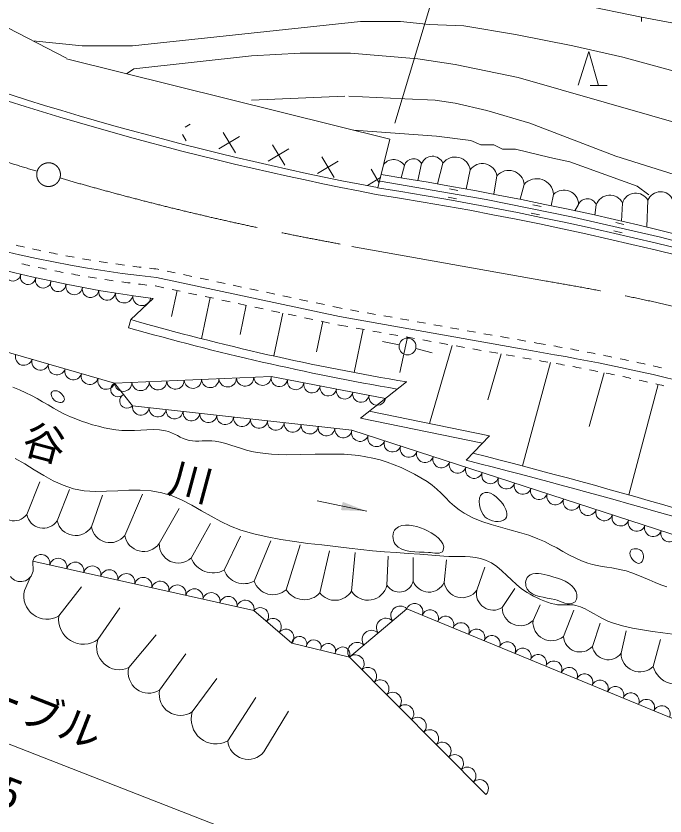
# Model space of a CAD drawing. Units: millimetres, scale not verified. Extents: x 40000 to 680000, y 20000 to 380000.
# Drawn here: x 433889 to 472196, y 238619 to 285876 of the extents above; entities that cross this region are included whole.
import ezdxf
from ezdxf.enums import TextEntityAlignment as Align

# ---------------------------------------------------------------- set-up
doc = ezdxf.new("R2010")
doc.units = ezdxf.units.MM
doc.header["$LTSCALE"] = 1000
doc.linetypes.add('CHAIN', pattern=[18.5, 12, -1.5, 3.5, -1.5])
for name, color, linetype, lineweight in [('M-BGD', 7, 'Continuous', 13), ('M-BMK', 2, 'CHAIN', 13), ('M-STR-HTXT', 7, 'Continuous', 13)]:
    doc.layers.add(name, color=color, linetype=linetype, lineweight=lineweight)
doc.styles.add('ＭＳ ゴシック', font='')
doc.styles.get('ＭＳ ゴシック').set_extended_font_data('MS Gothic')

# ---------------------------------------------------------------- blocks, each defined once
blk = doc.blocks.new('filled_arrow')
at = {"color": 0, "linetype": 'Continuous', "lineweight": -2}
blk.add_solid([(7.5, 1.25), (0, 0), (7.5, -1.25)], dxfattribs=at)
blk = doc.blocks.new('針葉樹林')
at = {"color": 7, "linetype": 'Continuous', "lineweight": 13}
for p, q in [((-0.6, 0), (0, 2)), ((0, 2), (0.6, 0)), ((0.1, 0), (1.1, 0))]:
    blk.add_line(p, q, dxfattribs=at)

msp = doc.modelspace()

# ---------------------------------------------------------------- linework, layer by layer
at = {"layer": 'M-BGD'}
for p, q in [((436862, 283381), (381238, 312223)), ((470815, 285807), (470815, 285553)), ((436864, 283351), (455963, 278597)), ((453289, 281150), (447786, 280896)), ((453543, 281150), (455152, 281065)), ((455152, 281065), (456845, 280981)), ((444169, 279480), (443870, 279300)), ((443709, 278873), (443927, 278510)), ((446110, 278997), (446839, 277785)), ((447080, 278755), (445868, 278027)), ((455250, 275730), (455963, 278597)), ((449991, 278031), (448779, 277302)), ((449021, 278272), (449750, 277060)), ((451932, 277548), (452661, 276336)), ((452902, 277306), (451690, 276577)), ((456815, 277051), (456616, 276321)), ((457833, 277158), (457607, 276157)), ((459091, 277185), (458768, 275958)), ((454843, 276823), (455323, 276025)), ((460698, 276783), (460458, 275656)), ((455400, 276332), (454629, 275869)), ((455382, 276114), (461645, 275028)), ((462277, 276435), (462086, 275351)), ((459477, 275658), (459969, 275572)), ((463884, 275927), (463638, 275048)), ((470561, 275816), (471239, 275308)), ((459391, 275165), (459884, 275080)), ((465624, 275338), (465485, 274671)), ((461645, 275028), (466686, 274008)), ((464396, 274726), (464886, 274627)), ((467097, 274749), (466879, 274375)), ((468141, 274722), (468046, 274120)), ((469694, 274829), (469620, 273764)), ((471193, 274990), (471118, 273413)), ((464297, 274236), (464787, 274137)), ((466686, 274008), (471931, 272806)), ((469289, 273668), (469776, 273556)), ((469177, 273181), (469665, 273069)), ((471931, 272806), (478750, 271027)), ((442269, 270918), (442313, 270909)), ((442802, 270804), (443291, 270700)), ((442190, 270423), (452975, 268125)), ((443780, 270596), (444269, 270492)), ((444758, 270388), (445247, 270283)), ((442111, 269929), (442121, 269927)), ((442121, 269927), (442610, 269823)), ((445736, 270179), (446225, 270075)), ((446714, 269971), (447203, 269867)), ((443395, 269656), (443075, 268131)), ((443099, 269719), (443588, 269614)), ((444077, 269510), (444566, 269406)), ((447692, 269762), (448181, 269658)), ((448670, 269554), (449159, 269450)), ((440674, 267942), (441992, 269179)), ((445348, 269239), (444839, 266813)), ((445055, 269302), (445544, 269198)), ((446033, 269093), (446522, 268989)), ((449648, 269345), (450137, 269241)), ((450626, 269137), (451115, 269033)), ((451604, 268929), (452093, 268824)), ((447011, 268885), (447500, 268781)), ((447482, 268785), (447120, 267061)), ((447989, 268677), (448478, 268572)), ((448967, 268468), (449456, 268364)), ((452582, 268720), (453071, 268616)), ((453071, 268616), (453144, 268603)), ((453636, 268515), (454129, 268427)), ((449637, 268325), (449105, 265792)), ((449945, 268260), (450434, 268156)), ((450923, 268051), (451412, 267947)), ((452975, 268125), (464381, 266091)), ((454621, 268340), (455113, 268252)), ((455605, 268164), (456098, 268076)), ((456590, 267988), (457082, 267901)), ((440674, 267942), (440537, 267461)), ((451991, 267824), (451623, 266043)), ((451901, 267843), (452390, 267739)), ((452879, 267635), (452975, 267617)), ((452975, 267617), (453467, 267530)), ((457574, 267813), (458066, 267725)), ((458559, 267637), (459051, 267549)), ((429976, 267015), (439701, 264179)), ((454378, 267367), (453843, 264817)), ((453959, 267442), (454452, 267354)), ((454944, 267266), (455436, 267178)), ((455928, 267091), (456421, 267003)), ((459543, 267462), (460035, 267374)), ((460528, 267286), (461020, 267198)), ((461512, 267110), (462004, 267022)), ((456508, 266447), (455527, 266639)), ((456993, 266901), (456553, 264818)), ((456913, 266915), (457405, 266827)), ((457897, 266739), (458389, 266652)), ((458882, 266564), (459374, 266476)), ((462496, 266935), (462989, 266847)), ((463481, 266759), (463973, 266671)), ((457484, 266230), (458454, 265987)), ((459630, 266411), (458288, 261796)), ((459866, 266388), (460358, 266300)), ((460851, 266213), (461343, 266125)), ((462519, 265915), (461730, 263207)), ((461835, 266037), (462327, 265949)), ((462819, 265861), (463312, 265773)), ((463804, 265686), (464296, 265598)), ((465434, 265404), (463782, 259297)), ((468610, 264804), (467721, 261623)), ((439701, 264179), (448953, 264575)), ((440759, 262857), (439701, 264179)), ((448953, 264575), (455694, 263284)), ((456930, 264259), (454215, 262118)), ((471798, 264110), (470060, 257586)), ((453711, 261403), (440759, 262857)), ((461828, 261073), (454729, 262523)), ((461423, 260645), (454215, 262118)), ((485430, 251095), (453711, 261403)), ((461828, 261073), (460468, 259635)), ((434525, 256428), (435302, 258356)), ((436319, 256053), (437042, 257900)), ((438354, 255705), (438997, 257579)), ((440309, 255196), (441353, 257633)), ((454593, 256622), (451658, 257240)), ((442343, 254714), (443522, 256776)), ((444218, 253857), (445369, 255892)), ((446172, 253135), (447136, 255143)), ((447939, 252492), (448930, 254875)), ((449840, 251983), (450670, 254634)), ((451822, 251796), (452384, 254286)), ((453696, 251903), (453910, 254179)), ((455784, 252251), (455865, 253965)), ((457337, 252492), (457337, 253884)), ((447928, 250753), (434877, 253678)), ((434877, 253678), (434897, 253091)), ((459158, 252412), (459292, 253750)), ((461086, 251956), (461568, 253322)), ((434388, 251940), (434744, 252745)), ((436423, 250440), (437762, 252154)), ((462585, 250939), (463335, 252064)), ((464406, 250163), (464834, 251100)), ((438725, 249048), (440011, 250922)), ((450175, 248837), (447928, 250753)), ((453567, 248000), (456960, 250863)), ((456960, 250863), (477929, 242185)), ((466200, 249225), (466816, 250778)), ((467913, 248636), (468369, 250002)), ((469600, 248235), (469895, 249547)), ((440546, 247388), (442153, 249316)), ((453567, 248000), (450175, 248837)), ((471501, 247458), (471930, 249038)), ((442367, 246049), (443920, 248191)), ((461629, 239894), (453567, 248000)), ((444295, 244764), (445741, 246745)), ((446383, 243050), (448043, 245621)), ((449971, 244818), (448525, 242408))]:
    msp.add_line(p, q, dxfattribs=at)
for points in [[(458962, 287754), (463534, 287331), (470815, 285807)], [(458285, 285383), (456591, 285553), (454221, 285553), (440759, 284113), (437795, 284113), (434888, 284404)], [(470815, 285807), (472593, 285468), (481991, 282589), (504089, 274969), (520175, 268148)], [(458285, 285383), (460317, 285299), (463365, 284791), (466751, 284113), (469715, 283436), (478435, 281065), (487579, 278356), (491813, 277001), (500025, 274292), (507137, 271498), (510185, 269889), (510693, 269466), (519160, 265402)], [(440409, 282469), (440843, 282759), (447786, 283521), (450665, 283690), (453628, 283690), (457607, 283351)], [(457607, 283351), (459809, 283013), (463534, 282251), (476488, 278525), (476657, 278356), (490627, 274038), (501803, 271244), (507476, 269297), (518567, 263793)], [(456845, 280981), (458623, 280896), (459809, 280727), (461671, 280303), (464211, 279541), (469291, 277594), (474117, 276070), (478943, 274800), (481060, 274123), (491897, 271498), (500703, 268873), (507899, 266164), (508915, 265910), (512217, 264386), (517934, 262208)], [(453830, 279128), (458708, 278779), (460740, 278525), (461333, 278271), (462095, 278271), (462603, 278017), (463365, 278017), (465397, 277509), (466582, 277255), (470561, 275816)], [(433705, 263958), (434090, 263792), (434472, 263620), (434806, 263456), (435134, 263278), (435457, 263089), (435778, 262897), (436100, 262707), (436425, 262524), (436756, 262354), (437096, 262201), (437420, 262072), (437747, 261951), (438078, 261837), (438412, 261733), (438749, 261639), (439088, 261555), (439429, 261484), (439773, 261425), (440139, 261388), (440508, 261382), (440878, 261395), (441249, 261416), (441620, 261436), (441989, 261442), (442355, 261424), (442718, 261371), (442899, 261323), (443074, 261256), (443245, 261177), (443415, 261092), (443584, 261006), (443755, 260927), (443930, 260859), (444111, 260809), (444298, 260779), (444488, 260766), (444680, 260765), (444872, 260771), (445064, 260778), (445256, 260781), (445447, 260775), (445637, 260755), (445953, 260695), (446265, 260616), (446574, 260522), (446882, 260423), (447190, 260322), (447499, 260229), (447811, 260148), (448127, 260086), (448975, 259992), (449831, 259960), (450691, 259966), (451553, 259987), (452412, 260000), (453268, 259983), (454116, 259912), (454954, 259765), (455378, 259655), (455797, 259523), (456210, 259372), (456617, 259202), (457016, 259016), (457408, 258815), (457792, 258600), (458167, 258372), (458459, 258165), (458731, 257932), (458991, 257682), (459245, 257423), (459499, 257166), (459762, 256920), (460038, 256695), (460336, 256498), (460848, 256238), (461381, 256023), (461929, 255842), (462486, 255682), (463047, 255530), (463607, 255374), (464160, 255201), (464700, 254999), (465075, 254831), (465441, 254645), (465803, 254450), (466164, 254251), (466525, 254055), (466891, 253868), (467263, 253699), (467646, 253553), (467920, 253471), (468199, 253408), (468482, 253356), (468766, 253312), (469051, 253270), (469335, 253224), (469617, 253168), (469895, 253098), (470245, 252984), (470590, 252853), (470931, 252710), (471270, 252563), (471610, 252417), (471952, 252279), (472299, 252156)], [(433848, 259735), (434412, 259415), (434969, 259074), (435525, 258736), (436091, 258421), (436674, 258153), (437282, 257951), (437921, 257834), (438571, 257791), (439229, 257798), (439891, 257830), (440552, 257862), (441210, 257870), (441861, 257830), (442502, 257717), (443113, 257524), (443701, 257269), (444274, 256972), (444838, 256650), (445401, 256324), (445970, 256013), (446552, 255734), (447153, 255509), (447932, 255288), (448720, 255106), (449516, 254956), (450318, 254831), (451124, 254724), (451932, 254627), (452739, 254534), (453545, 254438), (454241, 254358), (454939, 254290), (455637, 254231), (456336, 254179), (457036, 254129), (457735, 254080), (458435, 254028), (459133, 253969), (459445, 253951), (459760, 253945), (460077, 253944), (460392, 253939), (460705, 253924), (461014, 253891), (461316, 253830), (461610, 253735), (461954, 253565), (462271, 253350), (462570, 253102), (462857, 252835), (463142, 252561), (463431, 252294), (463732, 252045), (464052, 251828), (464246, 251716), (464443, 251609), (464644, 251508), (464847, 251413), (465054, 251327), (465264, 251249), (465476, 251181), (465692, 251125), (465844, 251099), (465999, 251089), (466155, 251089), (466312, 251094), (466469, 251099), (466624, 251098), (466779, 251086), (466930, 251058), (467216, 250966), (467491, 250847), (467759, 250707), (468023, 250557), (468286, 250404), (468552, 250258), (468824, 250127), (469105, 250021), (469684, 249855), (470271, 249720), (470864, 249610), (471461, 249518), (472061, 249436), (472661, 249357)]]:
    msp.add_lwpolyline(points, dxfattribs=at)
for points in [[(435996, 263658), (436024, 263692), (436062, 263718), (436108, 263734), (436158, 263742), (436210, 263743), (436263, 263738), (436312, 263726), (436357, 263710), (436436, 263666), (436515, 263609), (436589, 263541), (436655, 263464), (436705, 263383), (436736, 263300), (436742, 263219), (436718, 263142), (436678, 263095), (436623, 263065), (436556, 263050), (436483, 263049), (436406, 263060), (436331, 263080), (436262, 263108), (436202, 263142), (436146, 263187), (436092, 263244), (436045, 263309), (436007, 263379), (435980, 263452), (435967, 263524), (435972, 263594)], [(461432, 257673), (461578, 257733), (461736, 257733), (461900, 257683), (462065, 257593), (462225, 257474), (462374, 257338), (462507, 257194), (462619, 257054), (462684, 256956), (462745, 256846), (462798, 256729), (462837, 256607), (462859, 256487), (462859, 256372), (462832, 256267), (462774, 256177), (462657, 256086), (462515, 256030), (462355, 256007), (462186, 256014), (462017, 256048), (461855, 256106), (461709, 256184), (461587, 256280), (461469, 256423), (461368, 256598), (461290, 256794), (461240, 257000), (461224, 257202), (461247, 257390), (461315, 257551)], [(456299, 255583), (456466, 255703), (456659, 255775), (456872, 255805), (457097, 255801), (457327, 255768), (457555, 255713), (457773, 255640), (457975, 255558), (458179, 255460), (458395, 255341), (458608, 255204), (458805, 255050), (458968, 254882), (459084, 254703), (459136, 254515), (459110, 254319), (459056, 254233), (458973, 254180), (458867, 254152), (458746, 254145), (458615, 254151), (458481, 254165), (458352, 254180), (458233, 254190), (457973, 254199), (457700, 254205), (457425, 254218), (457153, 254246), (456895, 254298), (456656, 254382), (456446, 254507), (456273, 254680), (456213, 254780), (456169, 254893), (456144, 255017), (456136, 255144), (456147, 255269), (456177, 255388), (456228, 255495)], [(470152, 254268), (470203, 254332), (470277, 254376), (470368, 254401), (470469, 254406), (470572, 254395), (470670, 254367), (470756, 254324), (470823, 254268), (470874, 254186), (470907, 254086), (470922, 253975), (470919, 253861), (470897, 253753), (470857, 253659), (470798, 253587), (470719, 253545), (470605, 253542), (470487, 253586), (470375, 253666), (470274, 253773), (470195, 253897), (470142, 254027), (470126, 254154)], [(464115, 252771), (464243, 252862), (464390, 252916), (464551, 252939), (464721, 252937), (464896, 252916), (465072, 252882), (465243, 252840), (465405, 252797), (465629, 252735), (465858, 252664), (466086, 252580), (466306, 252481), (466510, 252363), (466690, 252224), (466840, 252060), (466953, 251868), (466980, 251788), (466995, 251701), (466999, 251609), (466989, 251518), (466967, 251430), (466932, 251349), (466885, 251279), (466824, 251224), (466700, 251164), (466566, 251146), (466424, 251158), (466277, 251195), (466128, 251246), (465978, 251303), (465831, 251359), (465689, 251404), (465471, 251454), (465243, 251495), (465011, 251537), (464783, 251587), (464567, 251652), (464371, 251741), (464200, 251863), (464064, 252023), (464020, 252109), (463989, 252205), (463973, 252307), (463971, 252412), (463984, 252514), (464012, 252611), (464055, 252698)]]:
    msp.add_lwpolyline(points, close=True, dxfattribs=at)
msp.add_circle((456999, 266351), 500, dxfattribs=at)
for centre, radius, start, end in [((489979, 458408), 185950, 248.71892, 259.22699), ((489979, 458408), 186350, 248.71634, 259.22897), ((449583, 339610), 69580, 236.90023, 263.90137), ((451827, 344137), 75601, 237.32724, 262.52498), ((457346, 276893), 554, 28.6289, 163.3891), ((458468, 276910), 682, 23.8387, 158.599), ((459811, 276650), 897, 8.5836, 143.3439), ((456177, 276622), 769, 33.9253, 138.8711), ((461415, 276280), 876, 10.1939, 144.9542), ((423257, 72341), 206690, 68.59569, 81.04116), ((462975, 275846), 913, 5.0486, 139.8089), ((464631, 275270), 995, 3.9209, 138.6812), ((423257, 72341), 205890, 68.59426, 81.06877), ((466238, 274736), 859, 0.8185, 135.5787), ((423257, 72341), 205490, 68.59355, 81.07056), ((467613, 274518), 566, 21.1511, 155.9113), ((468940, 274452), 843, 26.565, 161.3253), ((470477, 274597), 817, 28.7354, 163.4956), ((471935, 274696), 798, 23.6615, 158.4218), ((449583, 339610), 69080, 256.87281, 257.28752), ((449583, 339610), 69080, 257.70222, 258.11693), ((449583, 339610), 69080, 258.53164, 258.94634), ((449583, 339610), 69080, 259.36105, 259.77575), ((449583, 339610), 69080, 260.19046, 260.60517), ((449583, 339610), 69080, 261.01987, 261.43458), ((433714, 270677), 458, 158.5463, 353.751), ((449583, 339610), 70080, 257.33954, 257.74833), ((449583, 339610), 70080, 258.15712, 258.56591), ((449583, 339610), 70080, 258.97469, 259.38348), ((449583, 339610), 69080, 261.84928, 262.26399), ((449583, 339610), 69080, 262.6787, 263.0934), ((449583, 339610), 69080, 263.50811, 263.92281), ((434603, 270468), 458, 159.8083, 353.872), ((435492, 270260), 458, 159.6825, 355.3808), ((449583, 339610), 70080, 259.79227, 260.20106), ((449583, 339610), 70080, 260.60985, 261.01864), ((449583, 339610), 70080, 261.42742, 261.83621), ((436381, 270051), 458, 158.1607, 358.2852), ((437320, 269900), 493, 163.9872, 353.8984), ((438293, 269739), 493, 167.3515, 352.0277), ((449583, 339610), 70080, 262.245, 262.65379), ((449583, 339610), 70080, 263.06258, 263.47137), ((439266, 269578), 493, 169.2184, 351.6549), ((440277, 269451), 526, 173.9476, 348.4697), ((441316, 269292), 526, 174.1094, 349.9019), ((480705, 407337), 145030, 253.9773, 260.57231), ((482149, 412966), 151338, 254.04014, 260.20125), ((445039, 148875), 119301, 80.54296, 80.62854), ((445039, 148875), 119301, 80.30282, 80.54296), ((445039, 148875), 118801, 70.45955, 80.6301), ((445039, 148875), 119301, 79.82256, 80.06269), ((445039, 148875), 119301, 79.3423, 79.58243), ((434354, 265745), 506, 164.4805, 342.9991), ((435327, 265461), 506, 164.4805, 342.9991), ((445039, 148875), 119301, 78.86204, 79.10217), ((445039, 148875), 119301, 78.38177, 78.6219), ((445039, 148875), 119301, 77.90151, 78.14164), ((436299, 265178), 506, 164.4805, 342.9991), ((445039, 148875), 118301, 80.14815, 80.39031), ((445039, 148875), 118301, 79.66382, 79.90598), ((445039, 148875), 118301, 79.1795, 79.42166), ((445039, 148875), 119301, 77.42125, 77.66138), ((445039, 148875), 119301, 76.94098, 77.18111), ((437272, 264894), 506, 164.4805, 342.9991), ((438244, 264610), 506, 164.4805, 342.9991), ((445039, 148875), 118301, 78.69518, 78.93734), ((445039, 148875), 118301, 78.21085, 78.45302), ((439217, 264327), 506, 164.4805, 342.9991), ((439910, 263804), 429, 119.1394, 318.1802), ((440215, 264215), 515, 184.085, 0.8231), ((441243, 264259), 515, 184.085, 0.8231), ((442270, 264304), 515, 184.085, 0.8231), ((443298, 264348), 515, 184.085, 0.8231), ((444326, 264392), 515, 184.085, 0.8231), ((445354, 264436), 515, 184.085, 0.8231), ((446382, 264480), 515, 184.085, 0.8231), ((447410, 264524), 515, 184.085, 0.8231), ((448438, 264568), 515, 184.085, 0.8231), ((449432, 264474), 490, 168.033, 350.2864), ((450395, 264289), 490, 168.033, 350.2864), ((451358, 264105), 490, 168.033, 350.2864), ((445039, 148875), 118301, 77.72653, 77.96869), ((445039, 148875), 118301, 77.24221, 77.48437), ((452321, 263920), 490, 168.033, 350.2864), ((453284, 263736), 490, 168.033, 350.2864), ((445039, 148875), 118301, 76.75789, 77.00005), ((440439, 263143), 429, 119.1394, 318.1802), ((454248, 263552), 490, 168.033, 350.2864), ((455211, 263367), 490, 168.033, 350.2864), ((441257, 262802), 501, 173.7423, 353.449), ((442253, 262691), 501, 173.7423, 353.449), ((443249, 262579), 501, 173.7423, 353.449), ((444246, 262467), 501, 173.7423, 353.449), ((445242, 262355), 501, 173.7423, 353.449), ((446238, 262243), 501, 173.7423, 353.449), ((447235, 262131), 501, 173.7423, 353.449), ((448231, 262020), 501, 173.7423, 353.449), ((449227, 261908), 501, 173.7423, 353.449), ((450224, 261796), 501, 173.7423, 353.449), ((451220, 261684), 501, 173.7423, 353.449), ((452216, 261572), 501, 173.7423, 353.449), ((453213, 261461), 501, 173.7423, 353.449), ((454193, 261252), 505, 162.6042, 341.3875), ((455154, 260940), 505, 162.6042, 341.3875), ((456115, 260627), 505, 162.6042, 341.3875), ((457076, 260315), 505, 162.6042, 341.3875), ((458038, 260003), 505, 162.6042, 341.3875), ((371915, -90210), 361378, 67.39194, 75.75127), ((458999, 259690), 505, 162.6042, 341.3875), ((459960, 259378), 505, 162.6042, 341.3875), ((371915, -90210), 360878, 67.38925, 75.79553), ((460921, 259066), 505, 162.6042, 341.3875), ((461882, 258753), 505, 162.6042, 341.3875), ((462843, 258441), 505, 162.6042, 341.3875), ((463805, 258128), 505, 162.6042, 341.3875), ((464766, 257816), 505, 162.6042, 341.3875), ((465727, 257504), 505, 162.6042, 341.3875), ((466688, 257191), 505, 162.6042, 341.3875), ((433763, 257012), 960, 187.7442, 322.5045), ((467649, 256879), 505, 162.6042, 341.3875), ((468611, 256566), 505, 162.6042, 341.3875), ((435500, 256614), 993, 190.8174, 325.5777), ((469572, 256254), 505, 162.6042, 341.3875), ((437409, 256303), 1118, 192.9132, 327.6735), ((439437, 255858), 1094, 188.0309, 322.7912), ((470533, 255942), 505, 162.6042, 341.3875), ((471494, 255629), 505, 162.6042, 341.3875), ((441426, 255379), 1133, 189.2953, 324.0556), ((472455, 255317), 505, 162.6042, 341.3875), ((443459, 254676), 1116, 178.0527, 312.813), ((435376, 253551), 515, 348.9988, 165.7407), ((436380, 253326), 515, 348.9988, 165.7407), ((445526, 254390), 1412, 202.1617, 297.2432), ((437384, 253101), 515, 348.9988, 165.7407), ((438388, 252876), 515, 348.9988, 165.7407), ((434160, 253209), 746, 216.1156, 350.8759), ((439392, 252651), 515, 348.9988, 165.7407), ((440396, 252426), 515, 348.9988, 165.7407), ((447340, 253596), 1256, 201.5445, 298.4893), ((441400, 252201), 515, 348.9988, 165.7407), ((442404, 251976), 515, 348.9988, 165.7407), ((449061, 252877), 1186, 198.9662, 311.0705), ((456511, 252695), 851, 211.4402, 346.2005), ((458264, 252831), 987, 200.0938, 334.854), ((460217, 252586), 1073, 189.335, 324.0953), ((435718, 251614), 1369, 166.2355, 300.9958), ((443407, 251751), 515, 348.9988, 165.7407), ((444411, 251526), 515, 348.9988, 165.7407), ((450903, 252645), 1251, 211.9078, 317.2847), ((452722, 252502), 1144, 218.1357, 328.4052), ((454668, 252512), 1147, 212.0822, 346.8425), ((462048, 251760), 982, 168.4602, 303.2204), ((445415, 251301), 515, 348.9988, 165.7407), ((446419, 251076), 515, 348.9988, 165.7407), ((447423, 250851), 515, 348.9988, 165.7407), ((456573, 250461), 558, 46.1282, 214.2109), ((457418, 250681), 493, 336.7518, 158.2823), ((463657, 250930), 1072, 179.523, 314.2833), ((448308, 250440), 492, 318.6338, 140.4417), ((458330, 250303), 493, 336.7518, 158.2823), ((437864, 250224), 1458, 171.4606, 306.2208), ((449057, 249801), 492, 318.6338, 140.4417), ((455725, 249745), 558, 46.1282, 214.2109), ((459241, 249926), 493, 336.7518, 158.2823), ((460153, 249549), 493, 336.7518, 158.2823), ((465498, 250068), 1096, 175.0378, 309.7981), ((449806, 249162), 492, 318.6338, 140.4417), ((454877, 249029), 558, 46.1282, 214.2109), ((461065, 249171), 493, 336.7518, 158.2823), ((439982, 248597), 1335, 160.2624, 295.0227), ((450613, 248790), 441, 338.4122, 173.8657), ((461977, 248794), 493, 336.7518, 158.2823), ((467179, 249288), 982, 183.6495, 318.4097), ((451461, 248580), 441, 338.4122, 173.8657), ((452309, 248371), 441, 338.4122, 173.8657), ((453158, 248162), 441, 338.4122, 173.8657), ((454029, 248313), 558, 46.1282, 214.2109), ((462888, 248417), 493, 336.7518, 158.2823), ((468841, 248787), 939, 189.2274, 323.9876), ((453920, 247617), 520, 317.053, 132.6348), ((463800, 248039), 493, 336.7518, 158.2823), ((464712, 247662), 493, 336.7518, 158.2823), ((470713, 248243), 1112, 180.4023, 315.1625), ((465624, 247285), 493, 336.7518, 158.2823), ((441735, 247098), 1224, 166.293, 301.0533), ((454653, 246880), 520, 317.053, 132.6348), ((466535, 246907), 493, 336.7518, 158.2823), ((472880, 247821), 1426, 194.745, 310.3953), ((467447, 246530), 493, 336.7518, 158.2823), ((455385, 246143), 520, 317.053, 132.6348), ((468359, 246153), 493, 336.7518, 158.2823), ((469270, 245775), 493, 336.7518, 158.2823), ((443599, 245808), 1255, 168.9298, 303.6901), ((456118, 245406), 520, 317.053, 132.6348), ((470182, 245398), 493, 336.7518, 158.2823), ((471094, 245021), 493, 336.7518, 158.2823), ((456851, 244670), 520, 317.053, 132.6348), ((472006, 244643), 493, 336.7518, 158.2823), ((445696, 244342), 1463, 163.2506, 298.0108), ((457584, 243933), 520, 317.053, 132.6348), ((458317, 243196), 520, 317.053, 132.6348), ((447588, 243175), 1211, 185.9206, 320.6809), ((459050, 242459), 520, 317.053, 132.6348), ((459783, 241722), 520, 317.053, 132.6348), ((460516, 240985), 520, 317.053, 132.6348), ((461249, 240248), 520, 317.053, 132.6348)]:
    msp.add_arc(centre, radius, start, end, dxfattribs=at)
at = {"layer": 'M-BMK'}
msp.add_line((453713, 272260), (465092, 270230), dxfattribs=at)
msp.add_circle((435811, 276504), 700, dxfattribs=at)
for centre, radius, start, end in [((483127, 437054), 167378, 239.93479, 253.33937), ((483127, 437054), 167378, 253.81861, 259.75995), ((445039, 148875), 123001, 70.44213, 80.61728)]:
    msp.add_arc(centre, radius, start, end, dxfattribs=at)
at = {"layer": 'M-STR-HTXT'}
for p, q in [((456251, 279554), (467417, 316775)), ((355392, 273352), (500623, 216648))]:
    msp.add_line(p, q, dxfattribs=at)

# ---------------------------------------------------------------- block references
at = {"layer": 'M-BGD'}
for name, p, xscale, yscale, rotation in [('針葉樹林', (467674, 281778), 1000, 1000, 359.44375), ('filled_arrow', (454593, 256622), 200, 200, 168.1)]:
    msp.add_blockref(name, p, dxfattribs=dict(at, xscale=xscale, yscale=yscale, rotation=rotation))

# ---------------------------------------------------------------- texts
at = {"layer": 'M-STR-HTXT', "style": 'ＭＳ ゴシック'}
for s, p in [('ガードケーブル', (438329, 241961)), ('L=156.5', (433587, 238409))]:
    msp.add_text(s, height=1833, rotation=338.672, dxfattribs=at).set_placement(p, align=Align.BOTTOM_RIGHT)
at = {"layer": 'M-STR-HTXT', "insert": (438397, 258725), "char_height": 1833, "attachment_point": 8, "rotation": 345, "style": 'ＭＳ ゴシック'}
msp.add_mtext('\\T3.58;杉谷川', dxfattribs=at)

doc.saveas('drawing.dxf')
